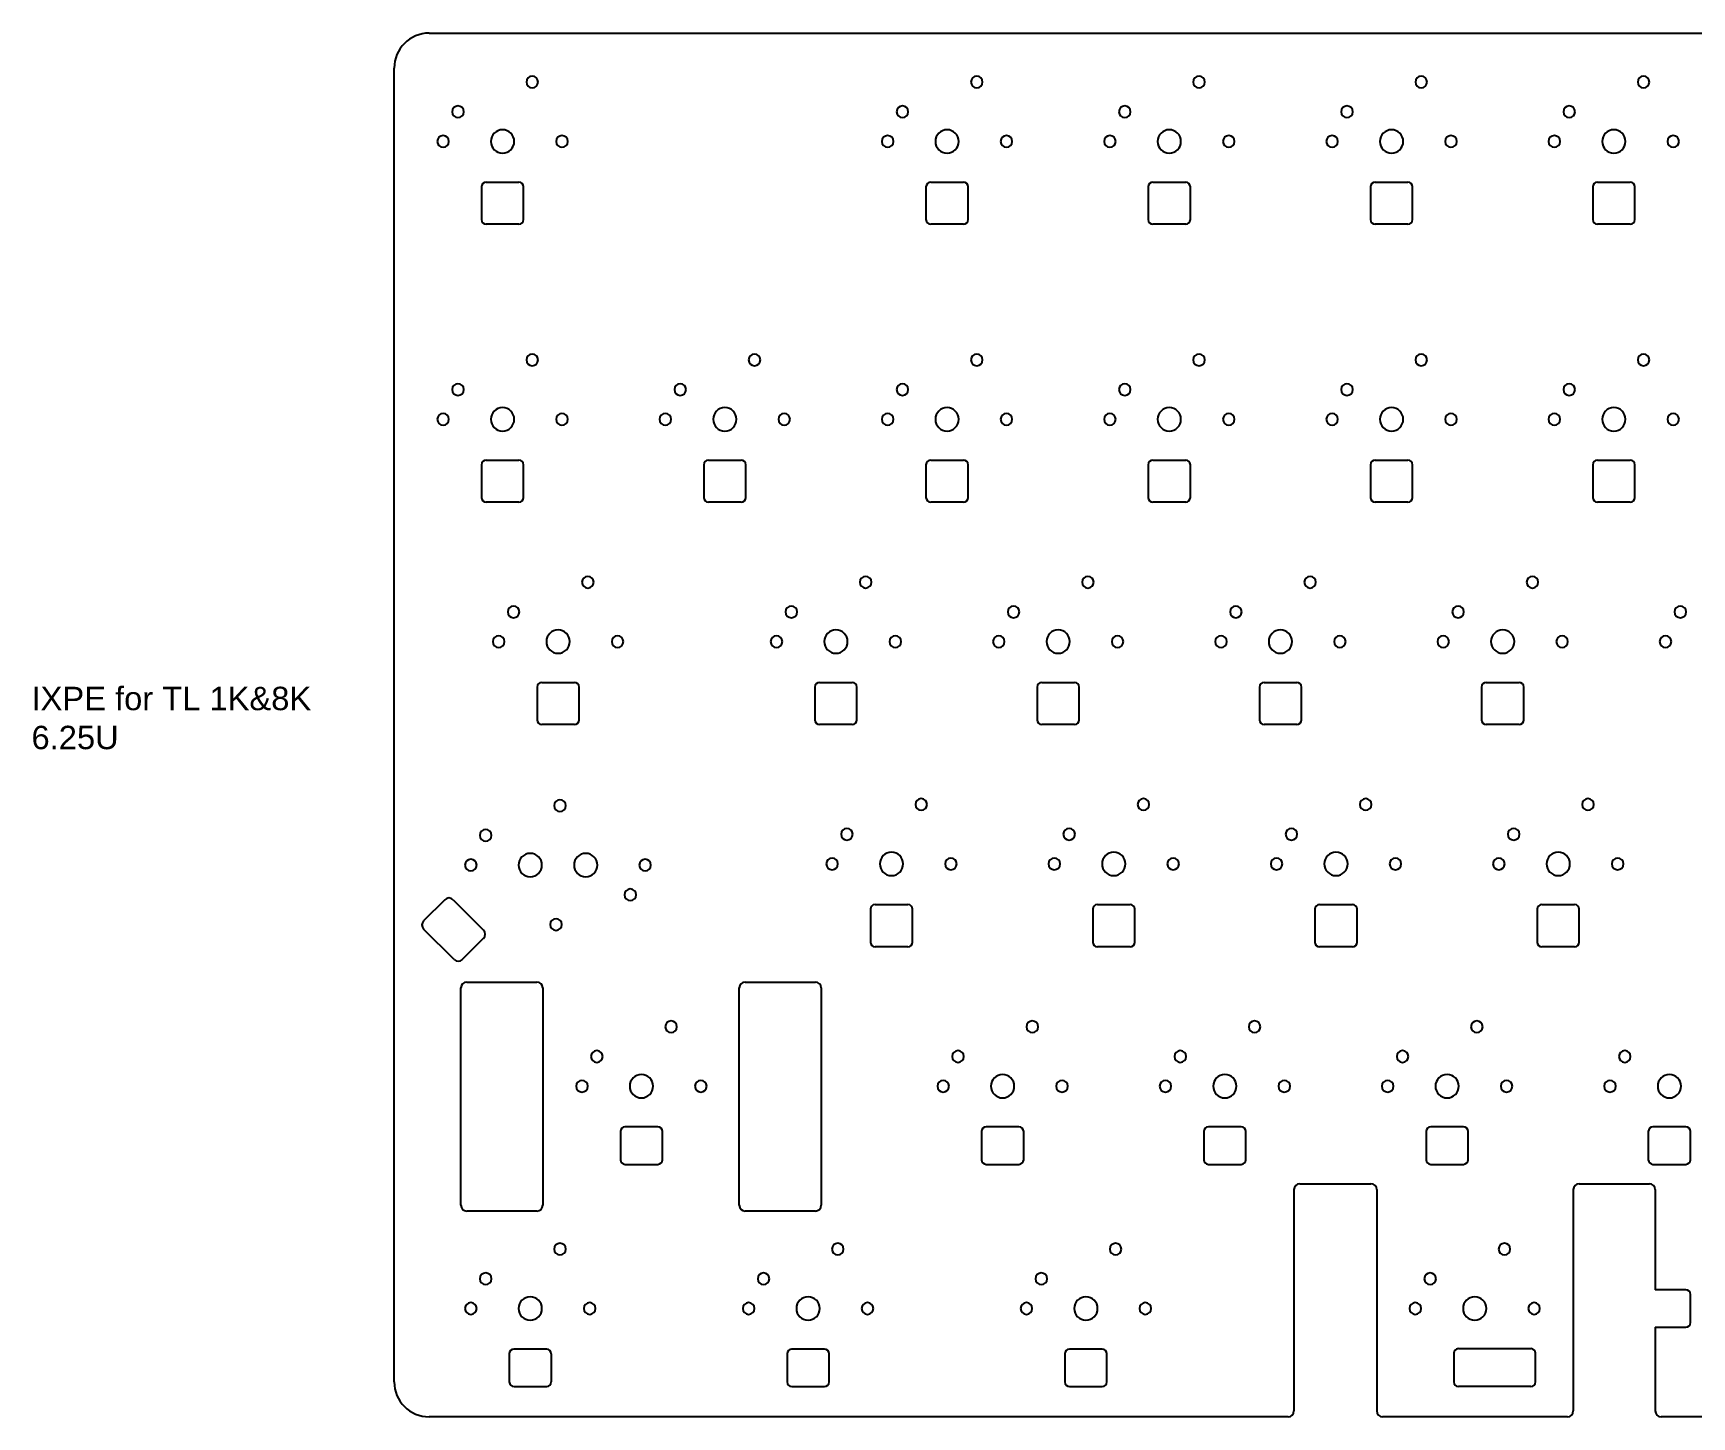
# Model space of a CAD drawing. Header units: millimetres. Extents: x -47 to 330, y -109 to 160.
# Drawn here: x -47 to 94.8, y -108.5 to 9.7 of the extents above; entities that cross this region are included whole.
import ezdxf

# ---------------------------------------------------------------- set-up
doc = ezdxf.new("R2010")
doc.units = ezdxf.units.MM
doc.header["$MEASUREMENT"] = 0
for name, color, linetype, true_color in [('01', 6, 'Continuous', 0xff00ff), ('26-IXPE', 7, 'Continuous', 0x6969e9), ('Board-Outline-Layer', 6, 'Continuous', 0xff00ff)]:
    doc.layers.add(name, color=color, linetype=linetype, true_color=true_color)
doc.styles.get("Standard").update_dxf_attribs({"font": 'arial.ttf'})

# ---------------------------------------------------------------- blocks, each defined once
blk = doc.blocks.new('*U1')
at = {"layer": '26-IXPE'}
for p, q in [((-1.4, 1.8), (1.4, 1.8)), ((-1.8, 1.4), (-1.8, -1.4)), ((1.8, -1.4), (1.8, 1.4)), ((1.4, -1.8), (-1.4, -1.8))]:
    blk.add_line(p, q, dxfattribs=at)
for centre, start, end in [((-1.4, 1.4), 90, 180), ((1.4, 1.4), 0, 90), ((-1.4, -1.4), 180, 270), ((1.4, -1.4), 270, 0)]:
    blk.add_arc(centre, 0.4, start, end, dxfattribs=at)
blk = doc.blocks.new('*U2')
at = {"layer": '26-IXPE', "color": 0, "linetype": 'ByBlock', "lineweight": -2, "transparency": 16777216}
for p in [(0, 0), (19, 0), (38, 0), (57, 0), (76, 0), (95, 0), (114, 0), (133, 0), (152, 0), (171, 0), (190, 0), (209, 0)]:
    blk.add_blockref('*U1', p, dxfattribs=at)
blk = doc.blocks.new('*U3')
at = {"layer": '26-IXPE'}
for p, q in [((-1.4, 1.8), (1.4, 1.8)), ((-1.8, 1.4), (-1.8, -1.4)), ((1.8, -1.4), (1.8, 1.4)), ((1.4, -1.8), (-1.4, -1.8))]:
    blk.add_line(p, q, dxfattribs=at)
for centre, start, end in [((-1.4, 1.4), 90, 180), ((1.4, 1.4), 0, 90), ((-1.4, -1.4), 180, 270), ((1.4, -1.4), 270, 0)]:
    blk.add_arc(centre, 0.4, start, end, dxfattribs=at)
blk = doc.blocks.new('*U4')
at = {"layer": '26-IXPE', "color": 0, "linetype": 'ByBlock', "lineweight": -2, "transparency": 16777216}
for p in [(0, 0), (19, 0), (38, 0), (57, 0), (76, 0), (95, 0), (114, 0), (133, 0), (152, 0), (171, 0), (190, 0)]:
    blk.add_blockref('*U3', p, dxfattribs=at)
blk = doc.blocks.new('*U5')
at = {"layer": '26-IXPE'}
for p, q in [((-1.4, 1.8), (1.4, 1.8)), ((-1.8, 1.4), (-1.8, -1.4)), ((1.8, -1.4), (1.8, 1.4)), ((1.4, -1.8), (-1.4, -1.8))]:
    blk.add_line(p, q, dxfattribs=at)
for centre, start, end in [((-1.4, 1.4), 90, 180), ((1.4, 1.4), 0, 90), ((-1.4, -1.4), 180, 270), ((1.4, -1.4), 270, 0)]:
    blk.add_arc(centre, 0.4, start, end, dxfattribs=at)
blk = doc.blocks.new('*U6')
at = {"layer": '26-IXPE', "color": 0, "linetype": 'ByBlock', "lineweight": -2, "transparency": 16777216}
for p in [(0, 0), (19, 0), (38, 0), (57, 0)]:
    blk.add_blockref('*U5', p, dxfattribs=at)

msp = doc.modelspace()

# ---------------------------------------------------------------- linework, layer by layer
at = {"layer": '26-IXPE'}
for p, q in [((-3.88, 5.57), (-3.88, 5.57)), ((-3.88, 5.57), (-3.88, 5.57)), ((-10.23, 3.03), (-10.23, 3.03)), ((-10.23, 3.03), (-10.23, 3.03)), ((-11.5, 0.49), (-11.5, 0.49)), ((-11.5, 0.49), (-11.5, 0.49)), ((-1.34, 0.49), (-1.34, 0.49)), ((-1.34, 0.49), (-1.34, 0.49)), ((32.08, 0.49), (32.08, 0.49)), ((32.08, 0.49), (32.08, 0.49)), ((51.08, 0.49), (51.08, 0.49)), ((51.08, 0.49), (51.08, 0.49)), ((70.08, 0.49), (70.08, 0.49)), ((70.08, 0.49), (70.08, 0.49)), ((89.08, 0.49), (89.08, 0.49)), ((89.08, 0.49), (89.08, 0.49)), ((-8.72, -3.39), (-8.72, -6.19)), ((-8.32, -2.99), (-5.52, -2.99)), ((-5.12, -6.19), (-5.12, -3.39)), ((-5.52, -6.59), (-8.32, -6.59)), ((-3.88, -18.18), (-3.88, -18.18)), ((-3.88, -18.18), (-3.88, -18.18)), ((-10.23, -20.72), (-10.23, -20.72)), ((-10.23, -20.72), (-10.23, -20.72)), ((-11.5, -23.26), (-11.5, -23.26)), ((-11.5, -23.26), (-11.5, -23.26)), ((-1.34, -23.26), (-1.34, -23.26)), ((-1.34, -23.26), (-1.34, -23.26)), ((32.08, -23.26), (32.08, -23.26)), ((32.08, -23.26), (32.08, -23.26)), ((51.08, -23.26), (51.08, -23.26)), ((51.08, -23.26), (51.08, -23.26)), ((70.08, -23.26), (70.08, -23.26)), ((70.08, -23.26), (70.08, -23.26)), ((89.08, -23.26), (89.08, -23.26)), ((89.08, -23.26), (89.08, -23.26)), ((-8.32, -26.74), (-5.52, -26.74)), ((10.68, -26.74), (13.48, -26.74)), ((29.68, -26.74), (32.48, -26.74)), ((48.68, -26.74), (51.48, -26.74)), ((67.68, -26.74), (70.48, -26.74)), ((86.68, -26.74), (89.48, -26.74)), ((-8.72, -27.14), (-8.72, -29.94)), ((-5.12, -29.94), (-5.12, -27.14)), ((10.28, -27.14), (10.28, -29.94)), ((13.88, -29.94), (13.88, -27.14)), ((29.28, -27.14), (29.28, -29.94)), ((32.88, -29.94), (32.88, -27.14)), ((48.28, -27.14), (48.28, -29.94)), ((51.88, -29.94), (51.88, -27.14)), ((67.28, -27.14), (67.28, -29.94)), ((70.88, -29.94), (70.88, -27.14)), ((86.28, -27.14), (86.28, -29.94)), ((89.88, -29.94), (89.88, -27.14)), ((-5.52, -30.34), (-8.32, -30.34)), ((13.48, -30.34), (10.68, -30.34)), ((32.48, -30.34), (29.68, -30.34)), ((51.48, -30.34), (48.68, -30.34)), ((70.48, -30.34), (67.68, -30.34)), ((89.48, -30.34), (86.68, -30.34)), ((-5.48, -39.72), (-5.48, -39.72)), ((-5.48, -39.72), (-5.48, -39.72)), ((-6.75, -42.26), (-6.75, -42.26)), ((-6.75, -42.26), (-6.75, -42.26)), ((22.58, -42.26), (22.58, -42.26)), ((22.58, -42.26), (22.58, -42.26)), ((41.58, -42.26), (41.58, -42.26)), ((41.58, -42.26), (41.58, -42.26)), ((60.58, -42.26), (60.58, -42.26)), ((60.58, -42.26), (60.58, -42.26)), ((79.58, -42.26), (79.58, -42.26)), ((79.58, -42.26), (79.58, -42.26)), ((-3.97, -46.14), (-3.97, -48.94)), ((-3.57, -45.74), (-0.77, -45.74)), ((-0.37, -48.94), (-0.37, -46.14)), ((-0.77, -49.34), (-3.57, -49.34)), ((-1.51, -56.28), (-1.51, -56.28)), ((-1.51, -56.28), (-1.51, -56.28)), ((-7.86, -58.82), (-7.86, -58.82)), ((-7.86, -58.82), (-7.86, -58.82)), ((-9.13, -61.36), (-9.13, -61.36)), ((-9.13, -61.36), (-9.13, -61.36)), ((27.33, -61.26), (27.33, -61.26)), ((27.33, -61.26), (27.33, -61.26)), ((46.33, -61.26), (46.33, -61.26)), ((46.33, -61.26), (46.33, -61.26)), ((65.33, -61.26), (65.33, -61.26)), ((65.33, -61.26), (65.33, -61.26)), ((84.33, -61.26), (84.33, -61.26)), ((84.33, -61.26), (84.33, -61.26)), ((-11.86, -64.32), (-13.67, -66.13)), ((-11.15, -64.32), (-8.55, -66.92)), ((-1.85, -66.44), (-1.85, -66.44)), ((-1.85, -66.44), (-1.85, -66.44)), ((-11.07, -69.43), (-13.67, -66.83)), ((-10.36, -69.43), (-8.55, -67.62)), ((-10.48, -90.43), (-10.48, -71.86)), ((-9.98, -71.36), (-3.98, -71.36)), ((-3.48, -71.86), (-3.48, -90.43)), ((13.32, -90.43), (13.32, -71.86)), ((13.32, -90.43), (13.32, -71.86)), ((13.82, -71.36), (19.82, -71.36)), ((13.82, -71.36), (19.82, -71.36)), ((20.32, -71.86), (20.32, -90.43)), ((20.32, -71.86), (20.32, -90.43)), ((36.83, -80.26), (36.83, -80.26)), ((36.83, -80.26), (36.83, -80.26)), ((55.83, -80.26), (55.83, -80.26)), ((55.83, -80.26), (55.83, -80.26)), ((74.83, -80.26), (74.83, -80.26)), ((74.83, -80.26), (74.83, -80.26)), ((93.83, -80.26), (93.83, -80.26)), ((93.83, -80.26), (93.83, -80.26)), ((3.15, -84.14), (3.15, -86.54)), ((3.15, -84.14), (3.15, -86.54)), ((6.35, -83.74), (3.55, -83.74)), ((6.35, -83.74), (3.55, -83.74)), ((6.75, -86.54), (6.75, -84.14)), ((6.75, -86.54), (6.75, -84.14)), ((34.03, -84.14), (34.03, -86.54)), ((34.03, -84.14), (34.03, -86.54)), ((37.23, -83.74), (34.43, -83.74)), ((37.23, -83.74), (34.43, -83.74)), ((37.63, -86.54), (37.63, -84.14)), ((37.63, -86.54), (37.63, -84.14)), ((53.03, -84.14), (53.03, -86.54)), ((53.03, -84.14), (53.03, -86.54)), ((56.23, -83.74), (53.43, -83.74)), ((56.23, -83.74), (53.43, -83.74)), ((56.63, -86.54), (56.63, -84.14)), ((56.63, -86.54), (56.63, -84.14)), ((72.03, -84.14), (72.03, -86.54)), ((72.03, -84.14), (72.03, -86.54)), ((75.23, -83.74), (72.43, -83.74)), ((75.23, -83.74), (72.43, -83.74)), ((75.63, -86.54), (75.63, -84.14)), ((75.63, -86.54), (75.63, -84.14)), ((91.03, -84.14), (91.03, -86.54)), ((91.03, -84.14), (91.03, -86.54)), ((94.23, -83.74), (91.43, -83.74)), ((94.23, -83.74), (91.43, -83.74)), ((94.63, -86.54), (94.63, -84.14)), ((94.63, -86.54), (94.63, -84.14)), ((3.55, -86.94), (6.35, -86.94)), ((3.55, -86.94), (6.35, -86.94)), ((34.43, -86.94), (37.23, -86.94)), ((34.43, -86.94), (37.23, -86.94)), ((53.43, -86.94), (56.23, -86.94)), ((53.43, -86.94), (56.23, -86.94)), ((72.43, -86.94), (75.23, -86.94)), ((72.43, -86.94), (75.23, -86.94)), ((91.43, -86.94), (94.23, -86.94)), ((91.43, -86.94), (94.23, -86.94)), ((60.74, -89.1), (60.74, -108.02)), ((61.24, -88.6), (67.24, -88.6)), ((61.24, -88.6), (67.24, -88.6)), ((61.32, -88.6), (67.32, -88.6)), ((61.32, -88.6), (67.32, -88.6)), ((67.24, -88.6), (67.24, -88.6)), ((67.24, -88.6), (67.24, -88.6)), ((67.32, -88.6), (67.32, -88.6)), ((67.32, -88.6), (67.32, -88.6)), ((67.82, -89.1), (67.82, -89.1)), ((67.82, -89.1), (67.82, -89.1)), ((67.82, -89.1), (67.82, -108.02)), ((84.62, -89.1), (84.62, -108.02)), ((85.12, -88.6), (91.12, -88.6)), ((85.12, -88.6), (91.12, -88.6)), ((91.12, -88.6), (91.12, -88.6)), ((91.12, -88.6), (91.12, -88.6)), ((91.62, -89.1), (91.62, -89.1)), ((91.62, -89.1), (91.62, -97.66)), ((91.62, -89.1), (91.62, -89.1)), ((91.62, -89.1), (91.62, -97.66)), ((-10.48, -90.43), (-10.48, -90.43)), ((-10.48, -90.43), (-10.48, -90.43)), ((13.32, -90.43), (13.32, -90.43)), ((13.32, -90.43), (13.32, -90.43)), ((-3.98, -90.93), (-9.98, -90.93)), ((-9.98, -90.93), (-9.98, -90.93)), ((-9.98, -90.93), (-9.98, -90.93)), ((19.82, -90.93), (13.82, -90.93)), ((13.82, -90.93), (13.82, -90.93)), ((13.82, -90.93), (13.82, -90.93)), ((-1.51, -94.18), (-1.51, -94.18)), ((-1.51, -94.18), (-1.51, -94.18)), ((-7.86, -96.72), (-7.86, -96.72)), ((-7.86, -96.72), (-7.86, -96.72)), ((94.23, -97.66), (91.62, -97.66)), ((94.23, -97.66), (91.62, -97.66)), ((94.63, -100.46), (94.63, -98.06)), ((94.63, -100.46), (94.63, -98.06)), ((-9.13, -99.26), (-9.13, -99.26)), ((-9.13, -99.26), (-9.13, -99.26)), ((20.2, -99.26), (20.2, -99.26)), ((20.2, -99.26), (20.2, -99.26)), ((43.95, -99.26), (43.95, -99.26)), ((43.95, -99.26), (43.95, -99.26)), ((77.19, -99.26), (77.19, -99.26)), ((77.19, -99.26), (77.19, -99.26)), ((91.62, -100.86), (94.23, -100.86)), ((91.62, -100.86), (94.23, -100.86)), ((91.62, -100.86), (91.62, -108.02)), ((-6.34, -103.14), (-6.34, -105.54)), ((-3.14, -102.74), (-5.94, -102.74)), ((-2.74, -105.54), (-2.74, -103.14)), ((17.4, -103.14), (17.4, -105.54)), ((20.6, -102.74), (17.8, -102.74)), ((21, -105.54), (21, -103.14)), ((41.15, -103.14), (41.15, -105.54)), ((44.35, -102.74), (41.55, -102.74)), ((44.75, -105.54), (44.75, -103.14)), ((74.39, -103.09), (74.39, -105.54)), ((74.79, -102.69), (80.99, -102.69)), ((81.39, -105.54), (81.39, -103.09)), ((-5.94, -105.94), (-3.14, -105.94)), ((17.8, -105.94), (20.6, -105.94)), ((41.55, -105.94), (44.35, -105.94)), ((80.99, -105.94), (74.79, -105.94))]:
    msp.add_line(p, q, dxfattribs=at)
for centre, radius, start, end in [((-4.38, 5.57), 0.5, 360, 180), ((-4.38, 5.57), 0.5, 360, 180), ((33.62, 5.57), 0.5, 0, 180), ((33.62, 5.57), 0.5, 0, 180), ((52.62, 5.57), 0.5, 0, 180), ((52.62, 5.57), 0.5, 0, 180), ((71.62, 5.57), 0.5, 0, 180), ((71.62, 5.57), 0.5, 0, 180), ((90.62, 5.57), 0.5, 0, 180), ((90.62, 5.57), 0.5, 0, 180), ((-4.38, 5.57), 0.5, 180, 360), ((-4.38, 5.57), 0.5, 180, 360), ((33.62, 5.57), 0.5, 180, 0), ((33.62, 5.57), 0.5, 180, 0), ((52.62, 5.57), 0.5, 180, 0), ((52.62, 5.57), 0.5, 180, 0), ((71.62, 5.57), 0.5, 180, 0), ((71.62, 5.57), 0.5, 180, 0), ((90.62, 5.57), 0.5, 180, 0), ((90.62, 5.57), 0.5, 180, 0), ((-10.73, 3.03), 0.5, 360, 180), ((-10.73, 3.03), 0.5, 360, 180), ((-10.73, 3.03), 0.5, 180, 360), ((-10.73, 3.03), 0.5, 180, 360), ((27.27, 3.03), 0.5, 0, 180), ((27.27, 3.03), 0.5, 0, 180), ((27.27, 3.03), 0.5, 180, 0), ((27.27, 3.03), 0.5, 180, 0), ((46.27, 3.03), 0.5, 0, 180), ((46.27, 3.03), 0.5, 0, 180), ((46.27, 3.03), 0.5, 180, 0), ((46.27, 3.03), 0.5, 180, 0), ((65.27, 3.03), 0.5, 0, 180), ((65.27, 3.03), 0.5, 0, 180), ((65.27, 3.03), 0.5, 180, 0), ((65.27, 3.03), 0.5, 180, 0), ((84.27, 3.03), 0.5, 0, 180), ((84.27, 3.03), 0.5, 0, 180), ((84.27, 3.03), 0.5, 180, 0), ((84.27, 3.03), 0.5, 180, 0), ((-6.92, 0.49), 1, 0, 180), ((-6.92, 0.49), 1, 0, 180), ((31.08, 0.49), 1, 360, 180), ((31.08, 0.49), 1, 360, 180), ((50.08, 0.49), 1, 360, 180), ((50.08, 0.49), 1, 360, 180), ((69.08, 0.49), 1, 360, 180), ((69.08, 0.49), 1, 360, 180), ((88.08, 0.49), 1, 360, 180), ((88.08, 0.49), 1, 360, 180), ((-12, 0.49), 0.5, 0, 180), ((-12, 0.49), 0.5, 0, 180), ((-12, 0.49), 0.5, 180, 0), ((-12, 0.49), 0.5, 180, 0), ((-6.92, 0.49), 1, 180, 0), ((-6.92, 0.49), 1, 180, 0), ((-1.84, 0.49), 0.5, 360, 180), ((-1.84, 0.49), 0.5, 360, 180), ((-1.84, 0.49), 0.5, 180, 360), ((-1.84, 0.49), 0.5, 180, 360), ((26, 0.49), 0.5, 0, 180), ((26, 0.49), 0.5, 0, 180), ((26, 0.49), 0.5, 180, 0), ((26, 0.49), 0.5, 180, 0), ((31.08, 0.49), 1, 180, 360), ((31.08, 0.49), 1, 180, 360), ((36.16, 0.49), 0.5, 0, 180), ((36.16, 0.49), 0.5, 0, 180), ((36.16, 0.49), 0.5, 180, 0), ((36.16, 0.49), 0.5, 180, 0), ((45, 0.49), 0.5, 0, 180), ((45, 0.49), 0.5, 0, 180), ((45, 0.49), 0.5, 180, 0), ((45, 0.49), 0.5, 180, 0), ((50.08, 0.49), 1, 180, 360), ((50.08, 0.49), 1, 180, 360), ((55.16, 0.49), 0.5, 0, 180), ((55.16, 0.49), 0.5, 0, 180), ((55.16, 0.49), 0.5, 180, 0), ((55.16, 0.49), 0.5, 180, 0), ((64, 0.49), 0.5, 0, 180), ((64, 0.49), 0.5, 0, 180), ((64, 0.49), 0.5, 180, 0), ((64, 0.49), 0.5, 180, 0), ((69.08, 0.49), 1, 180, 360), ((69.08, 0.49), 1, 180, 360), ((74.16, 0.49), 0.5, 0, 180), ((74.16, 0.49), 0.5, 0, 180), ((74.16, 0.49), 0.5, 180, 0), ((74.16, 0.49), 0.5, 180, 0), ((83, 0.49), 0.5, 0, 180), ((83, 0.49), 0.5, 0, 180), ((83, 0.49), 0.5, 180, 0), ((83, 0.49), 0.5, 180, 0), ((88.08, 0.49), 1, 180, 360), ((88.08, 0.49), 1, 180, 360), ((93.16, 0.49), 0.5, 0, 180), ((93.16, 0.49), 0.5, 0, 180), ((93.16, 0.49), 0.5, 180, 0), ((93.16, 0.49), 0.5, 180, 0), ((-8.32, -3.39), 0.4, 90, 180), ((-5.52, -3.39), 0.4, 0, 90), ((-8.32, -6.19), 0.4, 180, 270), ((-5.52, -6.19), 0.4, 270, 0), ((-4.38, -18.18), 0.5, 360, 180), ((-4.38, -18.18), 0.5, 360, 180), ((-4.38, -18.18), 0.5, 180, 360), ((-4.38, -18.18), 0.5, 180, 360), ((14.62, -18.18), 0.5, 0, 180), ((14.62, -18.18), 0.5, 0, 180), ((14.62, -18.18), 0.5, 180, 0), ((14.62, -18.18), 0.5, 180, 0), ((33.62, -18.18), 0.5, 0, 180), ((33.62, -18.18), 0.5, 0, 180), ((33.62, -18.18), 0.5, 180, 0), ((33.62, -18.18), 0.5, 180, 0), ((52.62, -18.18), 0.5, 0, 180), ((52.62, -18.18), 0.5, 0, 180), ((52.62, -18.18), 0.5, 180, 0), ((52.62, -18.18), 0.5, 180, 0), ((71.62, -18.18), 0.5, 0, 180), ((71.62, -18.18), 0.5, 0, 180), ((71.62, -18.18), 0.5, 180, 0), ((71.62, -18.18), 0.5, 180, 0), ((90.62, -18.18), 0.5, 0, 180), ((90.62, -18.18), 0.5, 0, 180), ((90.62, -18.18), 0.5, 180, 0), ((90.62, -18.18), 0.5, 180, 0), ((-10.73, -20.72), 0.5, 360, 180), ((-10.73, -20.72), 0.5, 360, 180), ((-10.73, -20.72), 0.5, 180, 360), ((-10.73, -20.72), 0.5, 180, 360), ((8.27, -20.72), 0.5, 0, 180), ((8.27, -20.72), 0.5, 0, 180), ((8.27, -20.72), 0.5, 180, 0), ((8.27, -20.72), 0.5, 180, 0), ((27.27, -20.72), 0.5, 0, 180), ((27.27, -20.72), 0.5, 0, 180), ((27.27, -20.72), 0.5, 180, 0), ((27.27, -20.72), 0.5, 180, 0), ((46.27, -20.72), 0.5, 0, 180), ((46.27, -20.72), 0.5, 0, 180), ((46.27, -20.72), 0.5, 180, 0), ((46.27, -20.72), 0.5, 180, 0), ((65.27, -20.72), 0.5, 0, 180), ((65.27, -20.72), 0.5, 0, 180), ((65.27, -20.72), 0.5, 180, 0), ((65.27, -20.72), 0.5, 180, 0), ((84.27, -20.72), 0.5, 0, 180), ((84.27, -20.72), 0.5, 0, 180), ((84.27, -20.72), 0.5, 180, 0), ((84.27, -20.72), 0.5, 180, 0), ((-6.92, -23.26), 1, 0, 180), ((-6.92, -23.26), 1, 0, 180), ((12.08, -23.26), 1, 0, 180), ((12.08, -23.26), 1, 0, 180), ((31.08, -23.26), 1, 360, 180), ((31.08, -23.26), 1, 360, 180), ((50.08, -23.26), 1, 360, 180), ((50.08, -23.26), 1, 360, 180), ((69.08, -23.26), 1, 360, 180), ((69.08, -23.26), 1, 360, 180), ((88.08, -23.26), 1, 360, 180), ((88.08, -23.26), 1, 360, 180), ((-12, -23.26), 0.5, 0, 180), ((-12, -23.26), 0.5, 0, 180), ((-12, -23.26), 0.5, 180, 0), ((-12, -23.26), 0.5, 180, 0), ((-6.92, -23.26), 1, 180, 0), ((-6.92, -23.26), 1, 180, 0), ((-1.84, -23.26), 0.5, 360, 180), ((-1.84, -23.26), 0.5, 360, 180), ((-1.84, -23.26), 0.5, 180, 360), ((-1.84, -23.26), 0.5, 180, 360), ((7, -23.26), 0.5, 0, 180), ((7, -23.26), 0.5, 0, 180), ((7, -23.26), 0.5, 180, 0), ((7, -23.26), 0.5, 180, 0), ((12.08, -23.26), 1, 180, 0), ((12.08, -23.26), 1, 180, 0), ((17.16, -23.26), 0.5, 0, 180), ((17.16, -23.26), 0.5, 0, 180), ((17.16, -23.26), 0.5, 180, 0), ((17.16, -23.26), 0.5, 180, 0), ((26, -23.26), 0.5, 0, 180), ((26, -23.26), 0.5, 0, 180), ((26, -23.26), 0.5, 180, 0), ((26, -23.26), 0.5, 180, 0), ((31.08, -23.26), 1, 180, 360), ((31.08, -23.26), 1, 180, 360), ((36.16, -23.26), 0.5, 0, 180), ((36.16, -23.26), 0.5, 0, 180), ((36.16, -23.26), 0.5, 180, 0), ((36.16, -23.26), 0.5, 180, 0), ((45, -23.26), 0.5, 0, 180), ((45, -23.26), 0.5, 0, 180), ((45, -23.26), 0.5, 180, 0), ((45, -23.26), 0.5, 180, 0), ((50.08, -23.26), 1, 180, 360), ((50.08, -23.26), 1, 180, 360), ((55.16, -23.26), 0.5, 0, 180), ((55.16, -23.26), 0.5, 0, 180), ((55.16, -23.26), 0.5, 180, 0), ((55.16, -23.26), 0.5, 180, 0), ((64, -23.26), 0.5, 0, 180), ((64, -23.26), 0.5, 0, 180), ((64, -23.26), 0.5, 180, 0), ((64, -23.26), 0.5, 180, 0), ((69.08, -23.26), 1, 180, 360), ((69.08, -23.26), 1, 180, 360), ((74.16, -23.26), 0.5, 0, 180), ((74.16, -23.26), 0.5, 0, 180), ((74.16, -23.26), 0.5, 180, 0), ((74.16, -23.26), 0.5, 180, 0), ((83, -23.26), 0.5, 0, 180), ((83, -23.26), 0.5, 0, 180), ((83, -23.26), 0.5, 180, 0), ((83, -23.26), 0.5, 180, 0), ((88.08, -23.26), 1, 180, 360), ((88.08, -23.26), 1, 180, 360), ((93.16, -23.26), 0.5, 0, 180), ((93.16, -23.26), 0.5, 0, 180), ((93.16, -23.26), 0.5, 180, 0), ((93.16, -23.26), 0.5, 180, 0), ((-8.32, -27.14), 0.4, 90, 180), ((-5.52, -27.14), 0.4, 0, 90), ((10.68, -27.14), 0.4, 90, 180), ((13.48, -27.14), 0.4, 0, 90), ((29.68, -27.14), 0.4, 90, 180), ((32.48, -27.14), 0.4, 0, 90), ((48.68, -27.14), 0.4, 90, 180), ((51.48, -27.14), 0.4, 0, 90), ((67.68, -27.14), 0.4, 90, 180), ((70.48, -27.14), 0.4, 0, 90), ((86.68, -27.14), 0.4, 90, 180), ((89.48, -27.14), 0.4, 0, 90), ((-8.32, -29.94), 0.4, 180, 270), ((-5.52, -29.94), 0.4, 270, 0), ((10.68, -29.94), 0.4, 180, 270), ((13.48, -29.94), 0.4, 270, 0), ((29.68, -29.94), 0.4, 180, 270), ((32.48, -29.94), 0.4, 270, 0), ((48.68, -29.94), 0.4, 180, 270), ((51.48, -29.94), 0.4, 270, 0), ((67.68, -29.94), 0.4, 180, 270), ((70.48, -29.94), 0.4, 270, 0), ((86.68, -29.94), 0.4, 180, 270), ((89.48, -29.94), 0.4, 270, 0), ((0.37, -37.18), 0.5, 0, 180), ((0.37, -37.18), 0.5, 0, 180), ((24.12, -37.18), 0.5, 0, 180), ((24.12, -37.18), 0.5, 0, 180), ((43.12, -37.18), 0.5, 0, 180), ((43.12, -37.18), 0.5, 0, 180), ((62.12, -37.18), 0.5, 0, 180), ((62.12, -37.18), 0.5, 0, 180), ((81.12, -37.18), 0.5, 0, 180), ((81.12, -37.18), 0.5, 0, 180), ((0.37, -37.18), 0.5, 180, 0), ((0.37, -37.18), 0.5, 180, 0), ((24.12, -37.18), 0.5, 180, 0), ((24.12, -37.18), 0.5, 180, 0), ((43.12, -37.18), 0.5, 180, 0), ((43.12, -37.18), 0.5, 180, 0), ((62.12, -37.18), 0.5, 180, 0), ((62.12, -37.18), 0.5, 180, 0), ((81.12, -37.18), 0.5, 180, 0), ((81.12, -37.18), 0.5, 180, 0), ((-5.98, -39.72), 0.5, 360, 180), ((-5.98, -39.72), 0.5, 360, 180), ((17.77, -39.72), 0.5, 0, 180), ((17.77, -39.72), 0.5, 0, 180), ((36.77, -39.72), 0.5, 0, 180), ((36.77, -39.72), 0.5, 0, 180), ((55.77, -39.72), 0.5, 0, 180), ((55.77, -39.72), 0.5, 0, 180), ((74.77, -39.72), 0.5, 0, 180), ((74.77, -39.72), 0.5, 0, 180), ((93.77, -39.72), 0.5, 0, 180), ((93.77, -39.72), 0.5, 0, 180), ((-5.98, -39.72), 0.5, 180, 360), ((-5.98, -39.72), 0.5, 180, 360), ((17.77, -39.72), 0.5, 180, 0), ((17.77, -39.72), 0.5, 180, 0), ((36.77, -39.72), 0.5, 180, 0), ((36.77, -39.72), 0.5, 180, 0), ((55.77, -39.72), 0.5, 180, 0), ((55.77, -39.72), 0.5, 180, 0), ((74.77, -39.72), 0.5, 180, 0), ((74.77, -39.72), 0.5, 180, 0), ((93.77, -39.72), 0.5, 180, 0), ((93.77, -39.72), 0.5, 180, 0), ((-7.25, -42.26), 0.5, 360, 180), ((-7.25, -42.26), 0.5, 360, 180), ((-7.25, -42.26), 0.5, 180, 360), ((-7.25, -42.26), 0.5, 180, 360), ((-2.17, -42.26), 1, 0, 180), ((-2.17, -42.26), 1, 0, 180), ((-2.17, -42.26), 1, 180, 0), ((-2.17, -42.26), 1, 180, 0), ((2.91, -42.26), 0.5, 0, 180), ((2.91, -42.26), 0.5, 0, 180), ((2.91, -42.26), 0.5, 180, 0), ((2.91, -42.26), 0.5, 180, 0), ((16.5, -42.26), 0.5, 0, 180), ((16.5, -42.26), 0.5, 0, 180), ((16.5, -42.26), 0.5, 180, 0), ((16.5, -42.26), 0.5, 180, 0), ((21.58, -42.26), 1, 360, 180), ((21.58, -42.26), 1, 360, 180), ((21.58, -42.26), 1, 180, 360), ((21.58, -42.26), 1, 180, 360), ((26.66, -42.26), 0.5, 0, 180), ((26.66, -42.26), 0.5, 0, 180), ((26.66, -42.26), 0.5, 180, 0), ((26.66, -42.26), 0.5, 180, 0), ((35.5, -42.26), 0.5, 0, 180), ((35.5, -42.26), 0.5, 0, 180), ((35.5, -42.26), 0.5, 180, 0), ((35.5, -42.26), 0.5, 180, 0), ((40.58, -42.26), 1, 360, 180), ((40.58, -42.26), 1, 360, 180), ((40.58, -42.26), 1, 180, 360), ((40.58, -42.26), 1, 180, 360), ((45.66, -42.26), 0.5, 0, 180), ((45.66, -42.26), 0.5, 0, 180), ((45.66, -42.26), 0.5, 180, 0), ((45.66, -42.26), 0.5, 180, 0), ((54.5, -42.26), 0.5, 0, 180), ((54.5, -42.26), 0.5, 0, 180), ((54.5, -42.26), 0.5, 180, 0), ((54.5, -42.26), 0.5, 180, 0), ((59.58, -42.26), 1, 360, 180), ((59.58, -42.26), 1, 360, 180), ((59.58, -42.26), 1, 180, 360), ((59.58, -42.26), 1, 180, 360), ((64.66, -42.26), 0.5, 0, 180), ((64.66, -42.26), 0.5, 0, 180), ((64.66, -42.26), 0.5, 180, 0), ((64.66, -42.26), 0.5, 180, 0), ((73.5, -42.26), 0.5, 0, 180), ((73.5, -42.26), 0.5, 0, 180), ((73.5, -42.26), 0.5, 180, 0), ((73.5, -42.26), 0.5, 180, 0), ((78.58, -42.26), 1, 360, 180), ((78.58, -42.26), 1, 360, 180), ((78.58, -42.26), 1, 180, 360), ((78.58, -42.26), 1, 180, 360), ((83.66, -42.26), 0.5, 0, 180), ((83.66, -42.26), 0.5, 0, 180), ((83.66, -42.26), 0.5, 180, 0), ((83.66, -42.26), 0.5, 180, 0), ((92.5, -42.26), 0.5, 0, 180), ((92.5, -42.26), 0.5, 0, 180), ((92.5, -42.26), 0.5, 180, 0), ((92.5, -42.26), 0.5, 180, 0), ((-3.57, -46.14), 0.4, 90, 180), ((-0.77, -46.14), 0.4, 0, 90), ((-3.57, -48.94), 0.4, 180, 270), ((-0.77, -48.94), 0.4, 270, 0), ((-2.01, -56.28), 0.5, 360, 180), ((-2.01, -56.28), 0.5, 360, 180), ((-2.01, -56.28), 0.5, 180, 360), ((-2.01, -56.28), 0.5, 180, 360), ((28.87, -56.18), 0.5, 0, 180), ((28.87, -56.18), 0.5, 0, 180), ((28.87, -56.18), 0.5, 180, 0), ((28.87, -56.18), 0.5, 180, 0), ((47.87, -56.18), 0.5, 0, 180), ((47.87, -56.18), 0.5, 0, 180), ((47.87, -56.18), 0.5, 180, 0), ((47.87, -56.18), 0.5, 180, 0), ((66.87, -56.18), 0.5, 0, 180), ((66.87, -56.18), 0.5, 0, 180), ((66.87, -56.18), 0.5, 180, 0), ((66.87, -56.18), 0.5, 180, 0), ((85.87, -56.18), 0.5, 0, 180), ((85.87, -56.18), 0.5, 0, 180), ((85.87, -56.18), 0.5, 180, 0), ((85.87, -56.18), 0.5, 180, 0), ((-8.36, -58.82), 0.5, 360, 180), ((-8.36, -58.82), 0.5, 360, 180), ((-8.36, -58.82), 0.5, 180, 360), ((-8.36, -58.82), 0.5, 180, 360), ((22.52, -58.72), 0.5, 0, 180), ((22.52, -58.72), 0.5, 0, 180), ((22.52, -58.72), 0.5, 180, 0), ((22.52, -58.72), 0.5, 180, 0), ((41.52, -58.72), 0.5, 0, 180), ((41.52, -58.72), 0.5, 0, 180), ((41.52, -58.72), 0.5, 180, 0), ((41.52, -58.72), 0.5, 180, 0), ((60.52, -58.72), 0.5, 0, 180), ((60.52, -58.72), 0.5, 0, 180), ((60.52, -58.72), 0.5, 180, 0), ((60.52, -58.72), 0.5, 180, 0), ((79.52, -58.72), 0.5, 0, 180), ((79.52, -58.72), 0.5, 0, 180), ((79.52, -58.72), 0.5, 180, 0), ((79.52, -58.72), 0.5, 180, 0), ((-9.63, -61.36), 0.5, 360, 180), ((-9.63, -61.36), 0.5, 360, 180), ((-4.55, -61.36), 1, 0, 180), ((-4.55, -61.36), 1, 0, 180), ((0.19, -61.36), 1, 0, 180), ((0.19, -61.36), 1, 0, 180), ((5.27, -61.36), 0.5, 0, 180), ((5.27, -61.36), 0.5, 0, 180), ((21.25, -61.26), 0.5, 0, 180), ((21.25, -61.26), 0.5, 0, 180), ((26.33, -61.26), 1, 360, 180), ((26.33, -61.26), 1, 360, 180), ((31.41, -61.26), 0.5, 0, 180), ((31.41, -61.26), 0.5, 0, 180), ((40.25, -61.26), 0.5, 0, 180), ((40.25, -61.26), 0.5, 0, 180), ((45.33, -61.26), 1, 360, 180), ((45.33, -61.26), 1, 360, 180), ((50.41, -61.26), 0.5, 0, 180), ((50.41, -61.26), 0.5, 0, 180), ((59.25, -61.26), 0.5, 0, 180), ((59.25, -61.26), 0.5, 0, 180), ((64.33, -61.26), 1, 360, 180), ((64.33, -61.26), 1, 360, 180), ((69.41, -61.26), 0.5, 0, 180), ((69.41, -61.26), 0.5, 0, 180), ((78.25, -61.26), 0.5, 0, 180), ((78.25, -61.26), 0.5, 0, 180), ((83.33, -61.26), 1, 360, 180), ((83.33, -61.26), 1, 360, 180), ((88.41, -61.26), 0.5, 0, 180), ((88.41, -61.26), 0.5, 0, 180), ((-9.63, -61.36), 0.5, 180, 360), ((-9.63, -61.36), 0.5, 180, 360), ((-4.55, -61.36), 1, 180, 0), ((-4.55, -61.36), 1, 180, 0), ((0.19, -61.36), 1, 180, 0), ((0.19, -61.36), 1, 180, 0), ((5.27, -61.36), 0.5, 180, 0), ((5.27, -61.36), 0.5, 180, 0), ((21.25, -61.26), 0.5, 180, 0), ((21.25, -61.26), 0.5, 180, 0), ((26.33, -61.26), 1, 180, 360), ((26.33, -61.26), 1, 180, 360), ((31.41, -61.26), 0.5, 180, 0), ((31.41, -61.26), 0.5, 180, 0), ((40.25, -61.26), 0.5, 180, 0), ((40.25, -61.26), 0.5, 180, 0), ((45.33, -61.26), 1, 180, 360), ((45.33, -61.26), 1, 180, 360), ((50.41, -61.26), 0.5, 180, 0), ((50.41, -61.26), 0.5, 180, 0), ((59.25, -61.26), 0.5, 180, 0), ((59.25, -61.26), 0.5, 180, 0), ((64.33, -61.26), 1, 180, 360), ((64.33, -61.26), 1, 180, 360), ((69.41, -61.26), 0.5, 180, 0), ((69.41, -61.26), 0.5, 180, 0), ((78.25, -61.26), 0.5, 180, 0), ((78.25, -61.26), 0.5, 180, 0), ((83.33, -61.26), 1, 180, 360), ((83.33, -61.26), 1, 180, 360), ((88.41, -61.26), 0.5, 180, 0), ((88.41, -61.26), 0.5, 180, 0), ((4, -63.9), 0.5, 0, 180), ((4, -63.9), 0.5, 0, 180), ((-11.5, -64.67), 0.5, 45, 135), ((4, -63.9), 0.5, 180, 0), ((4, -63.9), 0.5, 180, 0), ((-13.31, -66.48), 0.5, 135, 225), ((-2.35, -66.44), 0.5, 360, 180), ((-2.35, -66.44), 0.5, 360, 180), ((-2.35, -66.44), 0.5, 180, 360), ((-2.35, -66.44), 0.5, 180, 360), ((-8.9, -67.27), 0.5, 315, 45), ((-10.71, -69.08), 0.5, 225, 315), ((-9.98, -71.86), 0.5, 90.021, 179.9793), ((-3.98, -71.86), 0.5, 0.0207, 89.979), ((13.82, -71.86), 0.5, 90.021, 179.9793), ((13.82, -71.86), 0.5, 90.021, 179.9793), ((19.82, -71.86), 0.5, 0.0207, 89.979), ((19.82, -71.86), 0.5, 0.0207, 89.979), ((7.49, -75.18), 0.5, 0, 180), ((7.49, -75.18), 0.5, 0, 180), ((38.37, -75.18), 0.5, 0, 180), ((38.37, -75.18), 0.5, 0, 180), ((57.37, -75.18), 0.5, 0, 180), ((57.37, -75.18), 0.5, 0, 180), ((76.37, -75.18), 0.5, 0, 180), ((76.37, -75.18), 0.5, 0, 180), ((7.49, -75.18), 0.5, 180, 0), ((7.49, -75.18), 0.5, 180, 0), ((38.37, -75.18), 0.5, 180, 0), ((38.37, -75.18), 0.5, 180, 0), ((57.37, -75.18), 0.5, 180, 0), ((57.37, -75.18), 0.5, 180, 0), ((76.37, -75.18), 0.5, 180, 0), ((76.37, -75.18), 0.5, 180, 0), ((1.14, -77.72), 0.5, 0, 180), ((1.14, -77.72), 0.5, 0, 180), ((1.14, -77.72), 0.5, 180, 0), ((1.14, -77.72), 0.5, 180, 0), ((32.02, -77.72), 0.5, 0, 180), ((32.02, -77.72), 0.5, 0, 180), ((32.02, -77.72), 0.5, 180, 0), ((32.02, -77.72), 0.5, 180, 0), ((51.02, -77.72), 0.5, 0, 180), ((51.02, -77.72), 0.5, 0, 180), ((51.02, -77.72), 0.5, 180, 0), ((51.02, -77.72), 0.5, 180, 0), ((70.02, -77.72), 0.5, 0, 180), ((70.02, -77.72), 0.5, 0, 180), ((70.02, -77.72), 0.5, 180, 0), ((70.02, -77.72), 0.5, 180, 0), ((89.02, -77.72), 0.5, 0, 180), ((89.02, -77.72), 0.5, 0, 180), ((89.02, -77.72), 0.5, 180, 0), ((89.02, -77.72), 0.5, 180, 0), ((4.95, -80.26), 1, 0, 180), ((4.95, -80.26), 1, 0, 180), ((35.83, -80.26), 1, 360, 180), ((35.83, -80.26), 1, 360, 180), ((54.83, -80.26), 1, 360, 180), ((54.83, -80.26), 1, 360, 180), ((73.83, -80.26), 1, 360, 180), ((73.83, -80.26), 1, 360, 180), ((92.83, -80.26), 1, 360, 180), ((92.83, -80.26), 1, 360, 180), ((-0.13, -80.26), 0.5, 0, 180), ((-0.13, -80.26), 0.5, 0, 180), ((-0.13, -80.26), 0.5, 180, 0), ((-0.13, -80.26), 0.5, 180, 0), ((4.95, -80.26), 1, 180, 0), ((4.95, -80.26), 1, 180, 0), ((10.03, -80.26), 0.5, 0, 180), ((10.03, -80.26), 0.5, 0, 180), ((10.03, -80.26), 0.5, 180, 0), ((10.03, -80.26), 0.5, 180, 0), ((30.75, -80.26), 0.5, 0, 180), ((30.75, -80.26), 0.5, 0, 180), ((30.75, -80.26), 0.5, 180, 0), ((30.75, -80.26), 0.5, 180, 0), ((35.83, -80.26), 1, 180, 360), ((35.83, -80.26), 1, 180, 360), ((40.91, -80.26), 0.5, 0, 180), ((40.91, -80.26), 0.5, 0, 180), ((40.91, -80.26), 0.5, 180, 0), ((40.91, -80.26), 0.5, 180, 0), ((49.75, -80.26), 0.5, 0, 180), ((49.75, -80.26), 0.5, 0, 180), ((49.75, -80.26), 0.5, 180, 0), ((49.75, -80.26), 0.5, 180, 0), ((54.83, -80.26), 1, 180, 360), ((54.83, -80.26), 1, 180, 360), ((59.91, -80.26), 0.5, 0, 180), ((59.91, -80.26), 0.5, 0, 180), ((59.91, -80.26), 0.5, 180, 0), ((59.91, -80.26), 0.5, 180, 0), ((68.75, -80.26), 0.5, 0, 180), ((68.75, -80.26), 0.5, 0, 180), ((68.75, -80.26), 0.5, 180, 0), ((68.75, -80.26), 0.5, 180, 0), ((73.83, -80.26), 1, 180, 360), ((73.83, -80.26), 1, 180, 360), ((78.91, -80.26), 0.5, 0, 180), ((78.91, -80.26), 0.5, 0, 180), ((78.91, -80.26), 0.5, 180, 0), ((78.91, -80.26), 0.5, 180, 0), ((87.75, -80.26), 0.5, 0, 180), ((87.75, -80.26), 0.5, 0, 180), ((87.75, -80.26), 0.5, 180, 0), ((87.75, -80.26), 0.5, 180, 0), ((92.83, -80.26), 1, 180, 360), ((92.83, -80.26), 1, 180, 360), ((3.55, -84.14), 0.4, 90.8657, 180.0402), ((3.55, -84.14), 0.4, 90.8657, 180.0402), ((3.54, -84.14), 0.395, 88.1613, 89.078), ((3.54, -84.14), 0.395, 88.1613, 89.078), ((6.35, -84.14), 0.4, 0.0191, 89.9773), ((6.35, -84.14), 0.4, 0.0191, 89.9773), ((34.43, -84.14), 0.4, 90.8657, 180.0402), ((34.43, -84.14), 0.4, 90.8657, 180.0402), ((34.42, -84.14), 0.395, 88.1613, 89.078), ((34.42, -84.14), 0.395, 88.1613, 89.078), ((37.23, -84.14), 0.4, 0.0191, 89.9773), ((37.23, -84.14), 0.4, 0.0191, 89.9773), ((53.43, -84.14), 0.4, 90.8657, 180.0402), ((53.43, -84.14), 0.4, 90.8657, 180.0402), ((53.42, -84.14), 0.395, 88.1613, 89.078), ((53.42, -84.14), 0.395, 88.1613, 89.078), ((56.23, -84.14), 0.4, 0.0191, 89.9773), ((56.23, -84.14), 0.4, 0.0191, 89.9773), ((72.43, -84.14), 0.4, 90.8657, 180.0402), ((72.43, -84.14), 0.4, 90.8657, 180.0402), ((72.42, -84.14), 0.395, 88.1613, 89.078), ((72.42, -84.14), 0.395, 88.1613, 89.078), ((75.23, -84.14), 0.4, 0.0191, 89.9773), ((75.23, -84.14), 0.4, 0.0191, 89.9773), ((91.43, -84.14), 0.4, 90.8657, 180.0402), ((91.43, -84.14), 0.4, 90.8657, 180.0402), ((91.42, -84.14), 0.395, 88.1613, 89.078), ((91.42, -84.14), 0.395, 88.1613, 89.078), ((94.23, -84.14), 0.4, 0.0191, 89.9773), ((94.23, -84.14), 0.4, 0.0191, 89.9773), ((3.55, -86.54), 0.4, 180.0227, 269.9809), ((3.55, -86.54), 0.4, 180.0227, 269.9809), ((6.35, -86.54), 0.4, 270.0227, 359.9809), ((6.35, -86.54), 0.4, 270.0227, 359.9809), ((34.43, -86.54), 0.4, 180.0227, 269.9809), ((34.43, -86.54), 0.4, 180.0227, 269.9809), ((37.23, -86.54), 0.4, 270.0227, 359.9809), ((37.23, -86.54), 0.4, 270.0227, 359.9809), ((53.43, -86.54), 0.4, 180.0227, 269.9809), ((53.43, -86.54), 0.4, 180.0227, 269.9809), ((56.23, -86.54), 0.4, 270.0227, 359.9809), ((56.23, -86.54), 0.4, 270.0227, 359.9809), ((72.43, -86.54), 0.4, 180.0227, 269.9809), ((72.43, -86.54), 0.4, 180.0227, 269.9809), ((75.23, -86.54), 0.4, 270.0227, 359.9809), ((75.23, -86.54), 0.4, 270.0227, 359.9809), ((91.43, -86.54), 0.4, 180.0227, 269.9809), ((91.43, -86.54), 0.4, 180.0227, 269.9809), ((94.23, -86.54), 0.4, 270.0227, 359.9809), ((94.23, -86.54), 0.4, 270.0227, 359.9809), ((61.24, -89.1), 0.5, 90.021, 179.9793), ((61.24, -89.1), 0.5, 90.021, 179.9793), ((67.32, -89.1), 0.5, 0.0209, 89.9791), ((67.32, -89.1), 0.5, 0.0209, 89.9791), ((85.12, -89.1), 0.5, 90.021, 179.9793), ((85.12, -89.1), 0.5, 90.021, 179.9793), ((91.12, -89.1), 0.5, 0.0209, 89.9791), ((91.12, -89.1), 0.5, 0.0209, 89.9791), ((-9.98, -90.43), 0.5, 180.0209, 269.9791), ((-3.98, -90.43), 0.5, 270.021, 359.9793), ((13.82, -90.43), 0.5, 180.0209, 269.9791), ((13.82, -90.43), 0.5, 180.0209, 269.9791), ((19.82, -90.43), 0.5, 270.021, 359.9793), ((19.82, -90.43), 0.5, 270.021, 359.9793), ((-2.01, -94.18), 0.5, 360, 180), ((-2.01, -94.18), 0.5, 360, 180), ((-2.01, -94.18), 0.5, 180, 360), ((-2.01, -94.18), 0.5, 180, 360), ((21.74, -94.18), 0.5, 0, 180), ((21.74, -94.18), 0.5, 0, 180), ((21.74, -94.18), 0.5, 180, 0), ((21.74, -94.18), 0.5, 180, 0), ((45.49, -94.18), 0.5, 0, 180), ((45.49, -94.18), 0.5, 0, 180), ((45.49, -94.18), 0.5, 180, 0), ((45.49, -94.18), 0.5, 180, 0), ((78.73, -94.18), 0.5, 0, 180), ((78.73, -94.18), 0.5, 0, 180), ((78.73, -94.18), 0.5, 180, 0), ((78.73, -94.18), 0.5, 180, 0), ((-8.36, -96.72), 0.5, 360, 180), ((-8.36, -96.72), 0.5, 360, 180), ((15.39, -96.72), 0.5, 0, 180), ((15.39, -96.72), 0.5, 0, 180), ((39.14, -96.72), 0.5, 0, 180), ((39.14, -96.72), 0.5, 0, 180), ((72.38, -96.72), 0.5, 0, 180), ((72.38, -96.72), 0.5, 0, 180), ((-8.36, -96.72), 0.5, 180, 360), ((-8.36, -96.72), 0.5, 180, 360), ((15.39, -96.72), 0.5, 180, 0), ((15.39, -96.72), 0.5, 180, 0), ((39.14, -96.72), 0.5, 180, 0), ((39.14, -96.72), 0.5, 180, 0), ((72.38, -96.72), 0.5, 180, 0), ((72.38, -96.72), 0.5, 180, 0), ((94.23, -98.06), 0.4, 0.0191, 89.9773), ((94.23, -98.06), 0.4, 0.0191, 89.9773), ((-9.63, -99.26), 0.5, 360, 180), ((-9.63, -99.26), 0.5, 360, 180), ((-4.55, -99.26), 1, 0, 180), ((-4.55, -99.26), 1, 0, 180), ((0.53, -99.26), 0.5, 0, 180), ((0.53, -99.26), 0.5, 0, 180), ((14.12, -99.26), 0.5, 0, 180), ((14.12, -99.26), 0.5, 0, 180), ((19.2, -99.26), 1, 360, 180), ((19.2, -99.26), 1, 360, 180), ((24.28, -99.26), 0.5, 0, 180), ((24.28, -99.26), 0.5, 0, 180), ((37.87, -99.26), 0.5, 0, 180), ((37.87, -99.26), 0.5, 0, 180), ((42.95, -99.26), 1, 360, 180), ((42.95, -99.26), 1, 360, 180), ((48.03, -99.26), 0.5, 0, 180), ((48.03, -99.26), 0.5, 0, 180), ((71.11, -99.26), 0.5, 0, 180), ((71.11, -99.26), 0.5, 0, 180), ((76.19, -99.26), 1, 360, 180), ((76.19, -99.26), 1, 360, 180), ((81.27, -99.26), 0.5, 0, 180), ((81.27, -99.26), 0.5, 0, 180), ((-9.63, -99.26), 0.5, 180, 360), ((-9.63, -99.26), 0.5, 180, 360), ((-4.55, -99.26), 1, 180, 0), ((-4.55, -99.26), 1, 180, 0), ((0.53, -99.26), 0.5, 180, 0), ((0.53, -99.26), 0.5, 180, 0), ((14.12, -99.26), 0.5, 180, 0), ((14.12, -99.26), 0.5, 180, 0), ((19.2, -99.26), 1, 180, 360), ((19.2, -99.26), 1, 180, 360), ((24.28, -99.26), 0.5, 180, 0), ((24.28, -99.26), 0.5, 180, 0), ((37.87, -99.26), 0.5, 180, 0), ((37.87, -99.26), 0.5, 180, 0), ((42.95, -99.26), 1, 180, 360), ((42.95, -99.26), 1, 180, 360), ((48.03, -99.26), 0.5, 180, 0), ((48.03, -99.26), 0.5, 180, 0), ((71.11, -99.26), 0.5, 180, 0), ((71.11, -99.26), 0.5, 180, 0), ((76.19, -99.26), 1, 180, 360), ((76.19, -99.26), 1, 180, 360), ((81.27, -99.26), 0.5, 180, 0), ((81.27, -99.26), 0.5, 180, 0), ((94.23, -100.46), 0.4, 270.0227, 359.9809), ((94.23, -100.46), 0.4, 270.0227, 359.9809), ((-5.95, -103.14), 0.4, 90.8657, 180.0402), ((-5.96, -103.14), 0.395, 88.1613, 89.078), ((-3.15, -103.14), 0.4, 0.0191, 89.9773), ((17.8, -103.14), 0.4, 90.8657, 180.0402), ((17.79, -103.14), 0.395, 88.1613, 89.078), ((20.6, -103.14), 0.4, 0.0191, 89.9773), ((41.55, -103.14), 0.4, 90.8657, 180.0402), ((41.54, -103.14), 0.395, 88.1613, 89.078), ((44.35, -103.14), 0.4, 0.0191, 89.9773), ((74.79, -103.09), 0.4, 90, 180), ((74.77, -103.08), 0.395, 88.1613, 89.078), ((74.77, -103.08), 0.395, 88.1613, 89.078), ((80.99, -103.09), 0.4, 0, 90), ((-5.94, -105.54), 0.4, 180.0227, 269.9809), ((-3.15, -105.54), 0.4, 270.0227, 359.9809), ((17.8, -105.54), 0.4, 180.0227, 269.9809), ((20.6, -105.54), 0.4, 270.0227, 359.9809), ((41.55, -105.54), 0.4, 180.0227, 269.9809), ((44.35, -105.54), 0.4, 270.0227, 359.9809), ((74.79, -105.54), 0.4, 180, 270), ((80.99, -105.54), 0.4, 270, 0), ((60.24, -108.02), 0.5, 270, 0), ((68.32, -108.02), 0.5, 180, 270), ((84.12, -108.02), 0.5, 270, 0), ((92.12, -108.02), 0.5, 180, 270)]:
    msp.add_arc(centre, radius, start, end, dxfattribs=at)
at = {"layer": 'Board-Outline-Layer'}
for p, q in [((-13.19, 9.74), (327.06, 9.74)), ((-13.19, 9.74), (327.06, 9.74)), ((-16.18, -105.53), (-16.18, 6.76)), ((-16.18, 6.76), (-16.18, 6.76)), ((-16.18, -105.53), (-16.18, 6.76)), ((-16.18, 6.76), (-16.18, 6.76)), ((60.24, -108.52), (-13.19, -108.52)), ((84.12, -108.52), (68.32, -108.52)), ((131.57, -108.52), (92.12, -108.52))]:
    msp.add_line(p, q, dxfattribs=at)
for centre, start, end in [((-13.19, 6.76), 90.0208, 179.979), ((-13.19, 6.76), 90.0208, 179.979), ((-13.19, -105.53), 180.0209, 269.9791), ((-13.19, -105.53), 180.0209, 269.9791)]:
    msp.add_arc(centre, 2.99, start, end, dxfattribs=at)

# ---------------------------------------------------------------- block references
at = {"layer": '26-IXPE'}
for name, p in [('*U6', (31.08, -4.79)), ('*U2', (21.58, -47.54)), ('*U4', (26.33, -66.54))]:
    msp.add_blockref(name, p, dxfattribs=at)

# ---------------------------------------------------------------- texts
at = {"layer": '01', "insert": (-47.19, -46.12), "char_height": 2, "attachment_point": 1}
msp.add_mtext_dynamic_manual_height_columns('IXPE for TL 1K&8K  6.25U', width=27.1539, gutter_width=1, heights=[0], dxfattribs=at)

doc.saveas('drawing.dxf')
